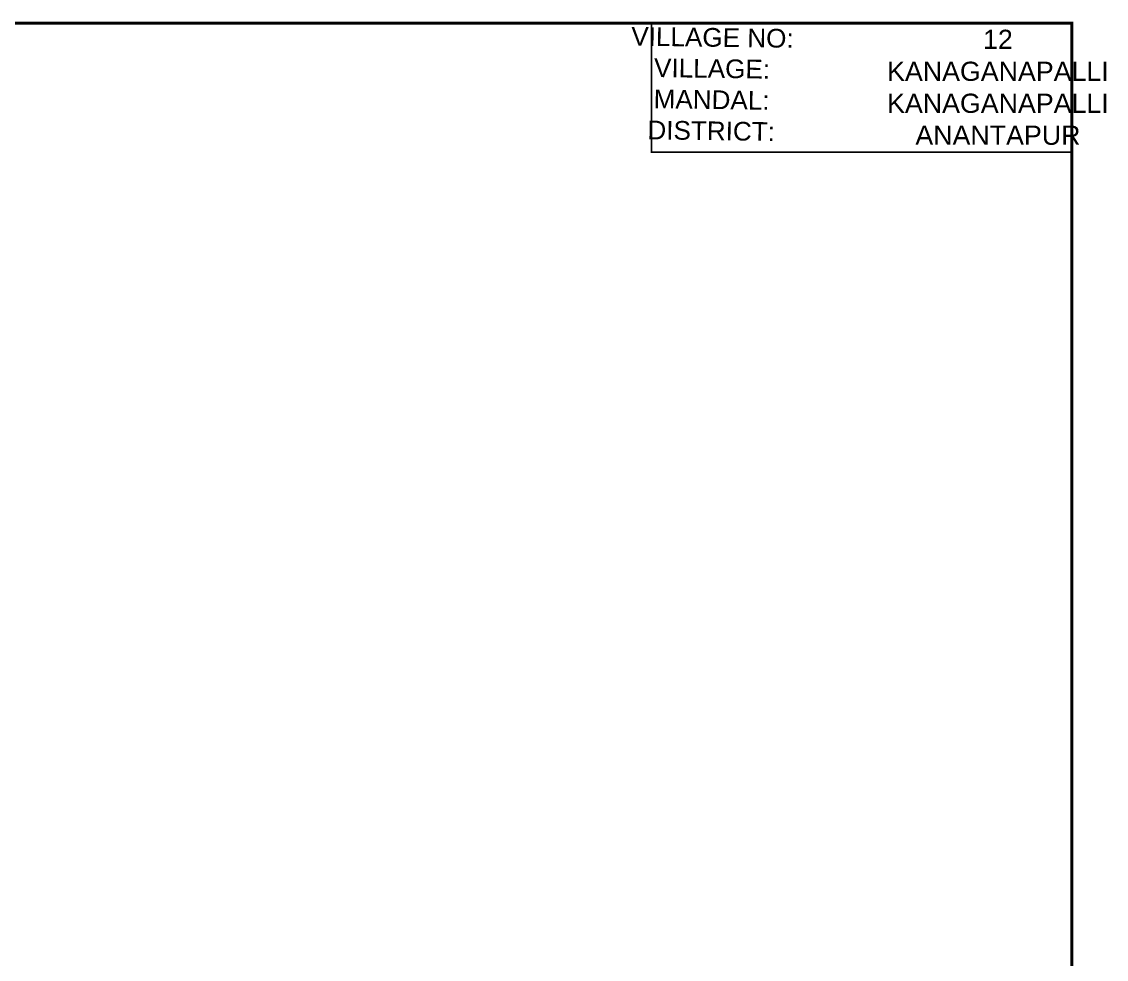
# Model space of a CAD drawing. Header units: feet. Extents: x 767600 to 777544, y 1589691 to 1604539.
# Drawn here: x 774017 to 777544, y 1600830 to 1603878 of the extents above; entities that cross this region are included whole.
import ezdxf

# ---------------------------------------------------------------- set-up
doc = ezdxf.new("R2010")
doc.units = ezdxf.units.FT
doc.header["$LTSCALE"] = 15
doc.header["$MEASUREMENT"] = 0
doc.layers.add('PAPER SIZE', color=10, linetype='Continuous')
doc.layers.add('VILLAGE STONES', color=240, linetype='Continuous')
doc.styles.get("Standard").update_dxf_attribs({"font": 'arial.ttf'})

msp = doc.modelspace()

# ---------------------------------------------------------------- linework, layer by layer
at = {"layer": 'PAPER SIZE', "color": 5, "const_width": 10}
msp.add_lwpolyline([(767604.7, 1603873.4), (777432.6, 1603873.4), (777432.6, 1589695.6), (767604.7, 1589695.6)], close=True, dxfattribs=at)
at = {"layer": 'VILLAGE STONES', "color": 5, "const_width": 5}
msp.add_lwpolyline([(777432.6, 1603873.4), (776064.8, 1603873.4), (776064.8, 1603454.1), (777432.6, 1603454.1)], close=True, dxfattribs=at)

# ---------------------------------------------------------------- texts
at = {"layer": 'VILLAGE STONES', "insert": (776263.9, 1603857.9), "char_height": 60.746, "width": 652.426, "attachment_point": 2, "rotation": 359.2082}
msp.add_mtext('VILLAGE NO:\\PVILLAGE:\\PMANDAL:\\PDISTRICT:', dxfattribs=at)
at = {"layer": 'VILLAGE STONES', "insert": (777191.8, 1603852.3), "char_height": 62.335, "width": 1191.736, "attachment_point": 2}
msp.add_mtext('12\\PKANAGANAPALLI\\PKANAGANAPALLI\\PANANTAPUR ', dxfattribs=at)

doc.saveas('drawing.dxf')
